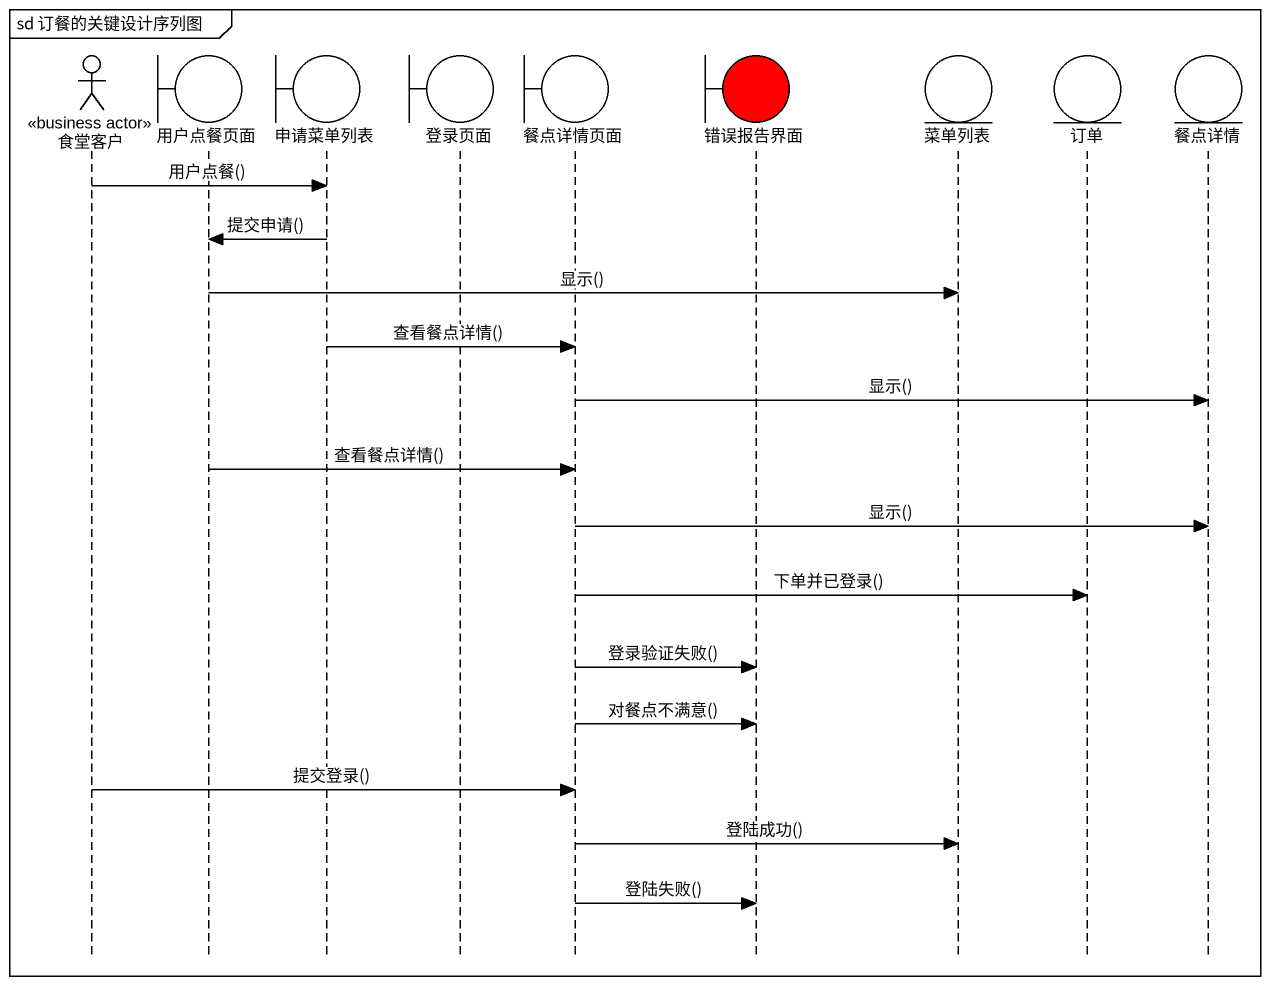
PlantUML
@startuml
mainframe sd 订餐的关键设计序列图
hide footbox
actor 食堂客户 <<business actor>>
boundary 用户点餐页面
boundary 申请菜单列表
boundary 登录页面
boundary 餐点详情页面
boundary 错误报告界面 #FF0000
entity 菜单列表
entity 订单
entity 餐点详情

食堂客户 -> 申请菜单列表 : 用户点餐()
申请菜单列表 -> 用户点餐页面 : 提交申请()
用户点餐页面 -> 菜单列表 : 显示()
申请菜单列表 -> 餐点详情页面 : 查看餐点详情()
餐点详情页面 -> 餐点详情 : 显示()
用户点餐页面 -> 餐点详情页面 : 查看餐点详情()
餐点详情页面 -> 餐点详情 : 显示()
餐点详情页面 -> 订单 : 下单并已登录()
餐点详情页面 -> 错误报告界面 : 登录验证失败()
餐点详情页面 -> 错误报告界面 : 对餐点不满意()
食堂客户 -> 餐点详情页面 : 提交登录()
餐点详情页面 -> 菜单列表 : 登陆成功()
餐点详情页面 -> 错误报告界面 : 登陆失败()
@enduml
